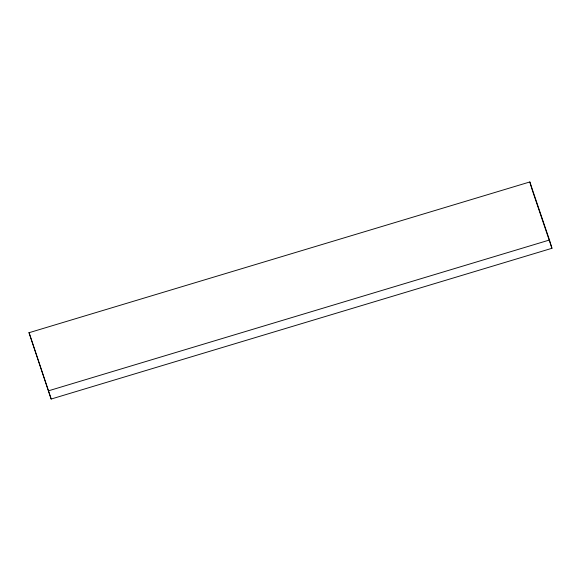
<?xml version="1.0" encoding="UTF-8"?>
<svg xmlns="http://www.w3.org/2000/svg" width="581" height="581" viewBox="0 0 581 581"><rect width="100%" height="100%" fill="white"/><g stroke="black" fill="none" stroke-linecap="round" stroke-linejoin="round"><path stroke-width="0.87" d="M29.05 332.71L529.828 181.962L549.473 240.011L551.95 248.29L51.172 399.038L29.05 332.71L51.172 399.038M48.695 390.759L549.473 240.011M532.588 191.098L551.95 248.29M529.828 181.962L532.305 190.241"/></g></svg>
